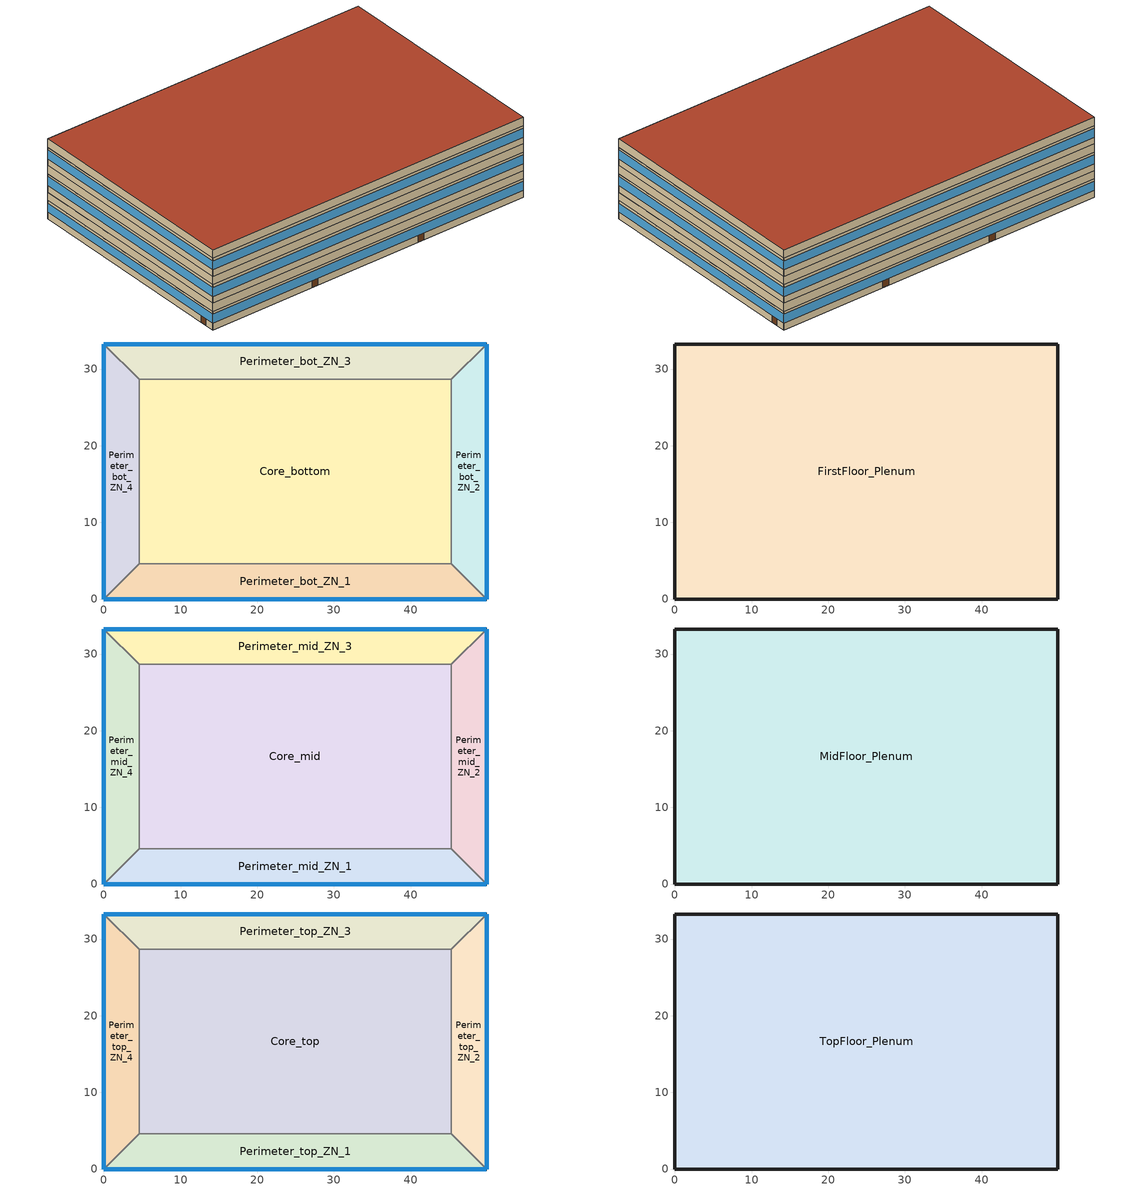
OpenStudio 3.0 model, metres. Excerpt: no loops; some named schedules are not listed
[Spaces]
Core_bottom
 floor ground: 45.34,28.7 45.34,4.57 4.57,4.57 4.57,28.7 z0
 wall to Perimeter_bot_ZN_1: 4.57,4.57 45.34,4.57 z0:2.74
 wall to Perimeter_bot_ZN_2: 45.34,4.57 45.34,28.7 z0:2.74
 wall to Perimeter_bot_ZN_4: 4.57,28.7 4.57,4.57 z0:2.74
 wall to Perimeter_bot_ZN_3: 45.34,28.7 4.57,28.7 z0:2.74
Perimeter_bot_ZN_2
 floor ground: 49.91,33.27 49.91,0 45.34,4.57 45.34,28.7 z0
 wall outside: 49.91,0 49.91,33.27 z0:2.74
 wall to Perimeter_bot_ZN_1: 45.34,4.57 49.91,0 z0:2.74
 wall to Perimeter_bot_ZN_3: 49.91,33.27 45.34,28.7 z0:2.74
 window: 49.91,0 49.91,33.27 z1.02:2.33
 door: 49.91,30.99 49.91,31.9 z0:2.13
Perimeter_bot_ZN_3
 floor ground: 49.91,33.27 45.34,28.7 4.57,28.7 0,33.27 z0
 wall outside: 49.91,33.27 0,33.27 z0:2.74
 wall to Perimeter_bot_ZN_4: 0,33.27 4.57,28.7 z0:2.74
 window: 49.91,33.27 0,33.27 z1.02:2.33
 door: 33.94,33.27 33.03,33.27 / 16.84,33.27 15.93,33.27 z0:2.13
Perimeter_bot_ZN_1
 floor ground: 45.34,4.57 49.91,0 0,0 4.57,4.57 z0
 wall outside: 0,0 49.91,0 z0:2.74
 wall to Perimeter_bot_ZN_4: 4.57,4.57 0,0 z0:2.74
 window: 0,0 49.91,0 z1.02:2.33
 door: 15.98,0 16.9,0 / 33.01,0 33.93,0 z0:2.13
Perimeter_bot_ZN_4
 floor ground: 0,33.27 4.57,28.7 4.57,4.57 0,0 z0
 wall outside: 0,33.27 0,0 z0:2.74
 window: 0,33.27 0,0 z1.02:2.33
 door: 0,2.28 0,1.37 z0:2.13
FirstFloor_Plenum
 floor to Perimeter_bot_ZN_3: 49.91,33.27 45.34,28.7 4.57,28.7 0,33.27 z2.74
 floor to Perimeter_bot_ZN_1: 45.34,4.57 49.91,0 0,0 4.57,4.57 z2.74
 floor to Core_bottom: 45.34,28.7 45.34,4.57 4.57,4.57 4.57,28.7 z2.74
 floor to Perimeter_bot_ZN_4: 0,33.27 4.57,28.7 4.57,4.57 0,0 z2.74
 floor to Perimeter_bot_ZN_2: 49.91,33.27 49.91,0 45.34,4.57 45.34,28.7 z2.74
 wall outside: 0,33.27 0,0 49.91,0 49.91,33.27 0,33.27 z2.74:3.96
Perimeter_mid_ZN_4
 floor to FirstFloor_Plenum: 0,33.27 4.57,28.7 4.57,4.57 0,0 z3.96
 wall outside: 0,33.27 0,0 z3.96:6.71
 wall to Perimeter_mid_ZN_3: 4.57,28.7 0,33.27 z3.96:6.71
 wall to Core_mid: 4.57,4.57 4.57,28.7 z3.96:6.71
 wall to Perimeter_mid_ZN_1: 0,0 4.57,4.57 z3.96:6.71
 window: 0,33.27 0,0 z4.98:6.29
Perimeter_mid_ZN_1
 floor to FirstFloor_Plenum: 45.34,4.57 49.91,0 0,0 4.57,4.57 z3.96
 wall outside: 0,0 49.91,0 z3.96:6.71
 wall to Core_mid: 45.34,4.57 4.57,4.57 z3.96:6.71
 wall to Perimeter_mid_ZN_2: 49.91,0 45.34,4.57 z3.96:6.71
 window: 0,0 49.91,0 z4.98:6.29
Perimeter_mid_ZN_2
 floor to FirstFloor_Plenum: 49.91,33.27 49.91,0 45.34,4.57 45.34,28.7 z3.96
 wall outside: 49.91,0 49.91,33.27 z3.96:6.71
 wall to Perimeter_mid_ZN_3: 49.91,33.27 45.34,28.7 z3.96:6.71
 wall to Core_mid: 45.34,28.7 45.34,4.57 z3.96:6.71
 window: 49.91,0 49.91,33.27 z4.98:6.29
Core_mid
 floor to FirstFloor_Plenum: 45.34,28.7 45.34,4.57 4.57,4.57 4.57,28.7 z3.96
 wall to Perimeter_mid_ZN_3: 45.34,28.7 4.57,28.7 z3.96:6.71
Perimeter_mid_ZN_3
 floor to FirstFloor_Plenum: 49.91,33.27 45.34,28.7 4.57,28.7 0,33.27 z3.96
 wall outside: 49.91,33.27 0,33.27 z3.96:6.71
 window: 49.91,33.27 0,33.27 z4.98:6.29
MidFloor_Plenum
 floor to Perimeter_mid_ZN_3: 49.91,33.27 45.34,28.7 4.57,28.7 0,33.27 z6.71
 floor to Perimeter_mid_ZN_4: 0,33.27 4.57,28.7 4.57,4.57 0,0 z6.71
 floor to Core_mid: 45.34,28.7 45.34,4.57 4.57,4.57 4.57,28.7 z6.71
 floor to Perimeter_mid_ZN_2: 49.91,33.27 49.91,0 45.34,4.57 45.34,28.7 z6.71
 floor to Perimeter_mid_ZN_1: 45.34,4.57 49.91,0 0,0 4.57,4.57 z6.71
 wall outside: 0,33.27 0,0 49.91,0 49.91,33.27 0,33.27 z6.71:7.92
Perimeter_top_ZN_3
 floor to MidFloor_Plenum: 49.91,33.27 45.34,28.7 4.57,28.7 0,33.27 z7.92
 wall outside: 49.91,33.27 0,33.27 z7.92:10.67
 wall to Perimeter_top_ZN_4: 0,33.27 4.57,28.7 z7.92:10.67
 wall to Core_top: 4.57,28.7 45.34,28.7 z7.92:10.67
 wall to Perimeter_top_ZN_2: 45.34,28.7 49.91,33.27 z7.92:10.67
 window: 49.91,33.27 0,33.27 z8.95:10.25
Perimeter_top_ZN_4
 floor to MidFloor_Plenum: 0,33.27 4.57,28.7 4.57,4.57 0,0 z7.92
 wall outside: 0,33.27 0,0 z7.92:10.67
 wall to Perimeter_top_ZN_1: 0,0 4.57,4.57 z7.92:10.67
 wall to Core_top: 4.57,4.57 4.57,28.7 z7.92:10.67
 window: 0,33.27 0,0 z8.95:10.25
Core_top
 floor to MidFloor_Plenum: 45.34,28.7 45.34,4.57 4.57,4.57 4.57,28.7 z7.92
 wall to Perimeter_top_ZN_1: 4.57,4.57 45.34,4.57 z7.92:10.67
 wall to Perimeter_top_ZN_2: 45.34,4.57 45.34,28.7 z7.92:10.67
Perimeter_top_ZN_2
 floor to MidFloor_Plenum: 49.91,33.27 49.91,0 45.34,4.57 45.34,28.7 z7.92
 wall outside: 49.91,0 49.91,33.27 z7.92:10.67
 wall to Perimeter_top_ZN_1: 45.34,4.57 49.91,0 z7.92:10.67
 window: 49.91,0 49.91,33.27 z8.95:10.25
Perimeter_top_ZN_1
 floor to MidFloor_Plenum: 45.34,4.57 49.91,0 0,0 4.57,4.57 z7.92
 wall outside: 0,0 49.91,0 z7.92:10.67
 window: 0,0 49.91,0 z8.95:10.25
TopFloor_Plenum
 floor to Perimeter_top_ZN_4: 0,33.27 4.57,28.7 4.57,4.57 0,0 z10.67
 floor to Perimeter_top_ZN_2: 49.91,33.27 49.91,0 45.34,4.57 45.34,28.7 z10.67
 floor to Core_top: 45.34,28.7 45.34,4.57 4.57,4.57 4.57,28.7 z10.67
 floor to Perimeter_top_ZN_3: 49.91,33.27 45.34,28.7 4.57,28.7 0,33.27 z10.67
 floor to Perimeter_top_ZN_1: 45.34,4.57 49.91,0 0,0 4.57,4.57 z10.67
 wall outside: 0,33.27 0,0 49.91,0 49.91,33.27 0,33.27 z10.67:11.89
 roof outside: 49.91,0 49.91,33.27 0,33.27 0,0 z11.89
[Site]
Denver-Aurora-Buckley AFB_CO_USA: Latitude {deg}=39.72; Longitude {deg}=-104.75; Time Zone {hr}=-7; Elevation {m}=1726; Terrain=City
[Building]
-MediumOffice-ASHRAE 169-2013-5B created: 2020-10-15 17:29:35 -0600: North Axis {deg}=0; Default Construction Set=90.1-2010 - MedOffice - ASHRAE 169-2013-5B; Standards Number of Stories=3; Standards Number of Above Ground Stories=3; Standards Building Type=MediumOffice
[ClimateZones]
Climate Zone Institution Name 1=ASHRAE; Climate Zone Document Name 1=ANSI/ASHRAE Standard 169; Climate Zone Document Year 1=2006; Climate Zone Value 1=5B; Climate Zone Institution Name 2=CEC; Climate Zone Document Name 2=California Climate Zone Descriptions; Climate Zone Document Year 2=1995
[Site:WaterMainsTemperature]
Calculation Method=Correlation; Annual Average Outdoor Air Temperature {C}=9.95; Maximum Difference In Monthly Average Outdoor Air Temperatures {deltaC}=23.7
[SizingPeriod:DesignDay] Barometric Pressure {Pa}=82237; Sky Clearness=0; Rain Indicator=0; Snow Indicator=0; Day of Month=21; Daylight Saving Time Indicator=0; Humidity Indicating Type=Wetbulb; Dry-Bulb Temperature Range Modifier Type=DefaultMultipliers
Name | Maximum Dry-Bulb Temperature {C} | Daily Dry-Bulb Temperature Range {deltaC} | Humidity Indicating Conditions at Maximum Dry-Bulb | Wind Speed {m/s} | Wind Direction {deg} | Month | Day Type | Solar Model Indicator | ASHRAE Taub | ASHRAE Taud
Denver-Aurora-Buckley.AFB_CO_USA Ann Clg .4% Condns DB=>MWB | 33.9 | 14.8 | 15 | 3.6 | 30 | 7 | SummerDesignDay | ASHRAETau | 0.423 | 2.02
Denver-Aurora-Buckley.AFB_CO_USA Ann Htg 99.6% Condns DB | -17.9 | 0 | -17.9 | 2.5 | 180 | 12 | WinterDesignDay | ASHRAEClearSky
[Site:GroundTemperature:BuildingSurface]
20.32, 20.27, 20.35, 20.38, 20.54, 22.86, 23.28, 23.36, 23.35, 21.01, 20.57, 20.37
[Material:NoMass] Thermal Absorptance=0.9; Solar Absorptance=0.7
Name | Roughness | Thermal Resistance {m2-K/W} | Visible Absorptance
CP02 CARPET PAD | VeryRough | 0.21648 | 0.8
Typical Insulation R-10.94 | Smooth | 1.92744 | 0.7
Typical Carpet Pad | Smooth | 0.21648 | 0.8
Typical Insulation R-13.45 | Smooth | 2.368 | 0.7
Typical Insulation R-19.72 | Smooth | 3.4722 | 0.7
Typical Insulation R-0.58 | Smooth | 0.101875 | 0.7
Typical Insulation R-1.15 | Smooth | 0.202527 | 0.7
[Material]
Name | Roughness | Thickness {m} | Conductivity {W/m-K} | Density {kg/m3} | Specific Heat {J/kg-K} | Thermal Absorptance | Solar Absorptance | Visible Absorptance
100mm Normalweight concrete floor | MediumSmooth | 0.1016 | 2.31 | 2322 | 832
G01 13mm gypsum board | Smooth | 0.0127 | 0.16 | 800 | 1090 | 0.9 | 0.7 | 0.5
4 in. Normalweight Concrete Floor | MediumRough | 0.1016 | 2.31 | 2322 | 832 | 0.9 | 0.7 | 0.7
25mm Stucco | Smooth | 0.0254 | 0.72 | 1856 | 840 | 0.9 | 0.7 | 0.7
5/8 in. Gypsum Board | MediumSmooth | 0.0159 | 0.16 | 800 | 1090 | 0.9 | 0.7 | 0.7
Roof Membrane | VeryRough | 0.0095 | 0.16 | 1121.29 | 1460 | 0.9 | 0.7 | 0.7
Metal Roof Surface; F08 Metal surface | Smooth | 0.0008 | 45.28 | 7824 | 500 | 0.9 | 0.7 | 0.7
6 in. Normalweight Concrete Floor | MediumRough | 0.1524 | 2.31 | 2322 | 832 | 0.9 | 0.7 | 0.7
8 in. Concrete Block Basement Wall | MediumRough | 0.2032 | 1.326 | 1842 | 912 | 0.9 | 0.7 | 0.7
G05 25mm wood | MediumSmooth | 0.0254 | 0.15 | 608 | 1630 | 0.9 | 0.5 | 0.5
[DefaultConstructionSet]
90.1-2010 - MedOffice - ASHRAE 169-2013-5B: Default Exterior Surface Constructions=Default Surface Constructions 1; Default Interior Surface Constructions=Default Surface Constructions 2; Default Ground Contact Surface Constructions=Default Surface Constructions 3; Default Exterior SubSurface Constructions=Default Sub Surface Constructions 1; Default Interior SubSurface Constructions=Default Sub Surface Constructions 2; Interior Partition Construction=Typical Interior Partition
[DefaultSurfaceConstructions]
Name | Floor Construction | Wall Construction | Roof Ceiling Construction
Default Surface Constructions 1 | Typical Insulated Exterior Mass Floor R-13.51 | Typical Insulated Steel Framed Exterior Wall R-15.63 | Typical IEAD Roof R-20.83
Default Surface Constructions 2 | Typical Interior Floor | Typical Interior Wall | Typical Interior Ceiling
Default Surface Constructions 3 | Typical Insulated Carpeted 6in Slab Floor | Typical Insulated Basement Mass Wall
[Construction]
Typical Insulated Exterior Mass Floor R-13.51: Typical Insulation R-10.94, 4 in. Normalweight Concrete Floor, Typical Carpet Pad
Typical Insulated Steel Framed Exterior Wall R-15.63: 25mm Stucco, 5/8 in. Gypsum Board, Typical Insulation R-13.45, 5/8 in. Gypsum Board
Typical IEAD Roof R-20.83: Roof Membrane, Typical Insulation R-19.72, Metal Roof Surface
Typical Interior Floor: 100mm Normalweight concrete floor, CP02 CARPET PAD
Typical Interior Wall: G01 13mm gypsum board, G01 13mm gypsum board
Typical Interior Ceiling: CP02 CARPET PAD, 100mm Normalweight concrete floor
Typical Insulated Carpeted 6in Slab Floor: 6 in. Normalweight Concrete Floor, Typical Carpet Pad
Typical Insulated Basement Mass Wall: 8 in. Concrete Block Basement Wall
U 0.52 SHGC 0.40 Dbl Ref-D Clr 6mm/13mm Air: REF D CLEAR 6MM, AIR 13MM, CLEAR 6MM
Typical Insulated Metal Door R-1.43: F08 Metal surface, Typical Insulation R-0.58
U 0.72 SHGC 0.25 Sgl Ref-B-M Tint 6mm: REF B TINT MID 6MM
Typical Overhead Door R-2.0: Typical Insulation R-1.15
U 1.17 SHGC 0.49 Sgl Ref-D Clr 6mm: REF D CLEAR 6MM
Typical Interior Window: Clear 3mm
Typical Interior Door; Typical Interior Partition: G05 25mm wood
[DefaultSubSurfaceConstructions]
Name | Fixed Window Construction | Operable Window Construction | Door Construction | Glass Door Construction | Overhead Door Construction | Skylight Construction | Tubular Daylight Dome Construction | Tubular Daylight Diffuser Construction
Default Sub Surface Constructions 1 | U 0.52 SHGC 0.40 Dbl Ref-D Clr 6mm/13mm Air | U 0.52 SHGC 0.40 Dbl Ref-D Clr 6mm/13mm Air | Typical Insulated Metal Door R-1.43 | U 0.72 SHGC 0.25 Sgl Ref-B-M Tint 6mm | Typical Overhead Door R-2.0 | U 1.17 SHGC 0.49 Sgl Ref-D Clr 6mm | Typical Interior Window | Typical Interior Window
Default Sub Surface Constructions 2 | Typical Interior Window | Typical Interior Window | Typical Interior Door
[WindowMaterial:Glazing] Optical Data Type=SpectralAverage; Infrared Transmittance at Normal Incidence=0; Front Side Infrared Hemispherical Emissivity=0.84; Conductivity {W/m-K}=0.9; Dirt Correction Factor for Solar and Visible Transmittance=1; Solar Diffusing=No
Name | Thickness {m} | Solar Transmittance at Normal Incidence | Front Side Solar Reflectance at Normal Incidence | Back Side Solar Reflectance at Normal Incidence | Visible Transmittance at Normal Incidence | Front Side Visible Reflectance at Normal Incidence | Back Side Visible Reflectance at Normal Incidence | Back Side Infrared Hemispherical Emissivity
REF D CLEAR 6MM | 0.006 | 0.429 | 0.308 | 0.379 | 0.334 | 0.453 | 0.505 | 0.82
CLEAR 6MM | 0.006 | 0.775 | 0.071 | 0.071 | 0.881 | 0.08 | 0.08 | 0.84
REF B TINT MID 6MM | 0.006 | 0.1 | 0.11 | 0.41 | 0.13 | 0.1 | 0.32 | 0.45
Clear 3mm | 0.003 | 0.837 | 0.075 | 0.075 | 0.898 | 0.081 | 0.081 | 0.84
[WindowMaterial:Gas]
AIR 13MM: Gas Type=Air; Thickness {m}=0.0127
[Space]
Name | Space Type | Building Story | Thermal Zone | Part of Total Floor Area
Perimeter_mid_ZN_4 | Office WholeBuilding - Md Office | Building Story 2 | Perimeter_mid_ZN_4 ZN | Yes
Core_bottom | Office WholeBuilding - Md Office | Building Story 1 | Core_bottom ZN | Yes
FirstFloor_Plenum | Plenum | Building Story 1 | FirstFloor_Plenum ZN | No
TopFloor_Plenum | Plenum | Building Story 3 | TopFloor_Plenum ZN | No
Perimeter_top_ZN_3 | Office WholeBuilding - Md Office | Building Story 3 | Perimeter_top_ZN_3 ZN | Yes
Perimeter_bot_ZN_2 | Office WholeBuilding - Md Office | Building Story 1 | Perimeter_bot_ZN_2 ZN | Yes
MidFloor_Plenum | Plenum | Building Story 2 | MidFloor_Plenum ZN | No
Perimeter_mid_ZN_1 | Office WholeBuilding - Md Office | Building Story 2 | Perimeter_mid_ZN_1 ZN | Yes
Perimeter_bot_ZN_1 | Office WholeBuilding - Md Office | Building Story 1 | Perimeter_bot_ZN_1 ZN | Yes
Perimeter_bot_ZN_3 | Office WholeBuilding - Md Office | Building Story 1 | Perimeter_bot_ZN_3 ZN | Yes
Perimeter_mid_ZN_2 | Office WholeBuilding - Md Office | Building Story 2 | Perimeter_mid_ZN_2 ZN | Yes
Perimeter_top_ZN_4 | Office WholeBuilding - Md Office | Building Story 3 | Perimeter_top_ZN_4 ZN | Yes
Perimeter_bot_ZN_4 | Office WholeBuilding - Md Office | Building Story 1 | Perimeter_bot_ZN_4 ZN | Yes
Core_top | Office WholeBuilding - Md Office | Building Story 3 | Core_top ZN | Yes
Perimeter_top_ZN_2 | Office WholeBuilding - Md Office | Building Story 3 | Perimeter_top_ZN_2 ZN | Yes
Perimeter_top_ZN_1 | Office WholeBuilding - Md Office | Building Story 3 | Perimeter_top_ZN_1 ZN | Yes
Core_mid | Office WholeBuilding - Md Office | Building Story 2 | Core_mid ZN | Yes
Perimeter_mid_ZN_3 | Office WholeBuilding - Md Office | Building Story 2 | Perimeter_mid_ZN_3 ZN | Yes
[BuildingStory]
Name | Nominal Z Coordinate {m}
Building Story 1 | 0
Building Story 2 | 3.9624
Building Story 3 | 7.9248
[ElectricEquipment] Space or SpaceType=Core_bottom; Multiplier=2
Name | Electric Equipment Definition | Schedule
2 Elevator Lift Motors | Elevator Lift Motor | OfficeMedium BLDG_ELEVATORS
2 Elevator Fans | Elevator Fan | OfficeMedium ELEV_LIGHT_FAN_SCH_ADD_DF
2 Elevator Lights | Elevator Lights | OfficeMedium ELEV_LIGHT_FAN_SCH_ADD_DF
[SpaceInfiltration:DesignFlowRate]
Name | Space or SpaceType | Schedule | Design Flow Rate Calculation Method | Flow per Exterior Surface Area {m3/s-m2} | Constant Term Coefficient | Temperature Term Coefficient | Velocity Term Coefficient | Velocity Squared Term Coefficient | Design Flow Rate {m3/s}
FirstFloor_Plenum Infiltration | FirstFloor_Plenum | OfficeMedium INFIL_SCH_PNNL | Flow/ExteriorArea | 0.000569573 | 0 | 0 | 0.224 | 0
MidFloor_Plenum Infiltration | MidFloor_Plenum | OfficeMedium INFIL_SCH_PNNL | Flow/ExteriorArea | 0.000569573 | 0 | 0 | 0.224 | 0
Perimeter_bot_ZN_1 Infiltration | Perimeter_bot_ZN_1 | OfficeMedium INFIL_SCH_PNNL | Flow/ExteriorArea | 0.000569573 | 0 | 0 | 0.224 | 0
Perimeter_bot_ZN_2 Infiltration | Perimeter_bot_ZN_2 | OfficeMedium INFIL_SCH_PNNL | Flow/ExteriorArea | 0.000569573 | 0 | 0 | 0.224 | 0
Perimeter_bot_ZN_3 Infiltration | Perimeter_bot_ZN_3 | OfficeMedium INFIL_SCH_PNNL | Flow/ExteriorArea | 0.000569573 | 0 | 0 | 0.224 | 0
Perimeter_bot_ZN_4 Infiltration | Perimeter_bot_ZN_4 | OfficeMedium INFIL_SCH_PNNL | Flow/ExteriorArea | 0.000569573 | 0 | 0 | 0.224 | 0
Perimeter_mid_ZN_1 Infiltration | Perimeter_mid_ZN_1 | OfficeMedium INFIL_SCH_PNNL | Flow/ExteriorArea | 0.000569573 | 0 | 0 | 0.224 | 0
Perimeter_mid_ZN_2 Infiltration | Perimeter_mid_ZN_2 | OfficeMedium INFIL_SCH_PNNL | Flow/ExteriorArea | 0.000569573 | 0 | 0 | 0.224 | 0
Perimeter_mid_ZN_3 Infiltration | Perimeter_mid_ZN_3 | OfficeMedium INFIL_SCH_PNNL | Flow/ExteriorArea | 0.000569573 | 0 | 0 | 0.224 | 0
Perimeter_mid_ZN_4 Infiltration | Perimeter_mid_ZN_4 | OfficeMedium INFIL_SCH_PNNL | Flow/ExteriorArea | 0.000569573 | 0 | 0 | 0.224 | 0
Perimeter_top_ZN_1 Infiltration | Perimeter_top_ZN_1 | OfficeMedium INFIL_SCH_PNNL | Flow/ExteriorArea | 0.000569573 | 0 | 0 | 0.224 | 0
Perimeter_top_ZN_2 Infiltration | Perimeter_top_ZN_2 | OfficeMedium INFIL_SCH_PNNL | Flow/ExteriorArea | 0.000569573 | 0 | 0 | 0.224 | 0
Perimeter_top_ZN_3 Infiltration | Perimeter_top_ZN_3 | OfficeMedium INFIL_SCH_PNNL | Flow/ExteriorArea | 0.000569573 | 0 | 0 | 0.224 | 0
Perimeter_top_ZN_4 Infiltration | Perimeter_top_ZN_4 | OfficeMedium INFIL_SCH_PNNL | Flow/ExteriorArea | 0.000569573 | 0 | 0 | 0.224 | 0
TopFloor_Plenum Infiltration | TopFloor_Plenum | OfficeMedium INFIL_SCH_PNNL | Flow/ExteriorArea | 6.19946e-05 | 0 | 0 | 0.224 | 0
entry door Infiltration | Perimeter_bot_ZN_1 | OfficeMedium INFIL_Door_Opening_SCH | Flow/Space |  |  |  |  |  | 0.67866
[ThermalZone] Use Ideal Air Loads=No
Name | Thermostat | Primary Daylighting Control | Fraction of Zone Controlled by Primary Daylighting Control
Core_bottom ZN | Office WholeBuilding - Md Office Thermostat 1
Core_mid ZN | Office WholeBuilding - Md Office Thermostat 2
Core_top ZN | Office WholeBuilding - Md Office Thermostat 3
FirstFloor_Plenum ZN | Plenum Thermostat 1
MidFloor_Plenum ZN | Plenum Thermostat 2
Perimeter_bot_ZN_1 ZN | Office WholeBuilding - Md Office Thermostat 4 | Perimeter_bot_ZN_1 Daylt Sensor 1 | 0.3835
Perimeter_bot_ZN_2 ZN | Office WholeBuilding - Md Office Thermostat 5 | Perimeter_bot_ZN_2 Daylt Sensor 1 | 0.3835
Perimeter_bot_ZN_3 ZN | Office WholeBuilding - Md Office Thermostat 6 | Perimeter_bot_ZN_3 Daylt Sensor 1 | 0.3835
Perimeter_bot_ZN_4 ZN | Office WholeBuilding - Md Office Thermostat 7 | Perimeter_bot_ZN_4 Daylt Sensor 1 | 0.3835
Perimeter_mid_ZN_1 ZN | Office WholeBuilding - Md Office Thermostat 8 | Perimeter_mid_ZN_1 Daylt Sensor 1 | 0.3835
Perimeter_mid_ZN_2 ZN | Office WholeBuilding - Md Office Thermostat 9 | Perimeter_mid_ZN_2 Daylt Sensor 1 | 0.3835
Perimeter_mid_ZN_3 ZN | Office WholeBuilding - Md Office Thermostat 10 | Perimeter_mid_ZN_3 Daylt Sensor 1 | 0.3835
Perimeter_mid_ZN_4 ZN | Office WholeBuilding - Md Office Thermostat 11 | Perimeter_mid_ZN_4 Daylt Sensor 1 | 0.3835
Perimeter_top_ZN_1 ZN | Office WholeBuilding - Md Office Thermostat 12 | Perimeter_top_ZN_1 Daylt Sensor 1 | 0.3835
Perimeter_top_ZN_2 ZN | Office WholeBuilding - Md Office Thermostat 13 | Perimeter_top_ZN_2 Daylt Sensor 1 | 0.3835
Perimeter_top_ZN_3 ZN | Office WholeBuilding - Md Office Thermostat 14 | Perimeter_top_ZN_3 Daylt Sensor 1 | 0.3835
Perimeter_top_ZN_4 ZN | Office WholeBuilding - Md Office Thermostat 15 | Perimeter_top_ZN_4 Daylt Sensor 1 | 0.3835
TopFloor_Plenum ZN | Plenum Thermostat 3
[InternalMass] Internal Mass Definition=Internal Mass Definition 1; Multiplier=1
Name | Space or SpaceType
Perimeter_mid_ZN_4 Mass | Perimeter_mid_ZN_4
Core_bottom Mass | Core_bottom
Perimeter_mid_ZN_1 Mass | Perimeter_mid_ZN_1
MidFloor_Plenum Mass | MidFloor_Plenum
TopFloor_Plenum Mass | TopFloor_Plenum
FirstFloor_Plenum Mass | FirstFloor_Plenum
Perimeter_top_ZN_3 Mass | Perimeter_top_ZN_3
Perimeter_bot_ZN_2 Mass | Perimeter_bot_ZN_2
Perimeter_bot_ZN_1 Mass | Perimeter_bot_ZN_1
Perimeter_bot_ZN_3 Mass | Perimeter_bot_ZN_3
Perimeter_mid_ZN_2 Mass | Perimeter_mid_ZN_2
Perimeter_top_ZN_4 Mass | Perimeter_top_ZN_4
Perimeter_bot_ZN_4 Mass | Perimeter_bot_ZN_4
Core_top Mass | Core_top
Perimeter_top_ZN_2 Mass | Perimeter_top_ZN_2
Perimeter_top_ZN_1 Mass | Perimeter_top_ZN_1
Core_mid Mass | Core_mid
Perimeter_mid_ZN_3 Mass | Perimeter_mid_ZN_3
[Exterior:Lights] Control Option=AstronomicalClock
Name | Exterior Lights Definition | Schedule
Occ Sensing Exterior Lights Def | Occ Sensing Exterior Lights Def | OfficeMedium Exterior_lighting_schedule_b
NonDimming Exterior Lights Def | NonDimming Exterior Lights Def | OfficeMedium Exterior_lighting_schedule_a
[Daylighting:Control] Position Z-Coordinate {m}=0.762; Illuminance Setpoint {lux}=500; Lighting Control Type=Stepped; Minimum Input Power Fraction for Continuous Dimming Control=0.3; Minimum Light Output Fraction for Continuous Dimming Control=0.2; Number of Stepped Control Steps=3; Probability Lighting will be Reset When Needed in Manual Stepped Control=1; Maximum Allowable Discomfort Glare Index=22
Name | Space | Position X-Coordinate {m} | Position Y-Coordinate {m}
Perimeter_bot_ZN_1 Daylt Sensor 1 | Perimeter_bot_ZN_1 | 24.955 | 1.537338
Perimeter_bot_ZN_2 Daylt Sensor 1 | Perimeter_bot_ZN_2 | 48.3737 | 16.63685
